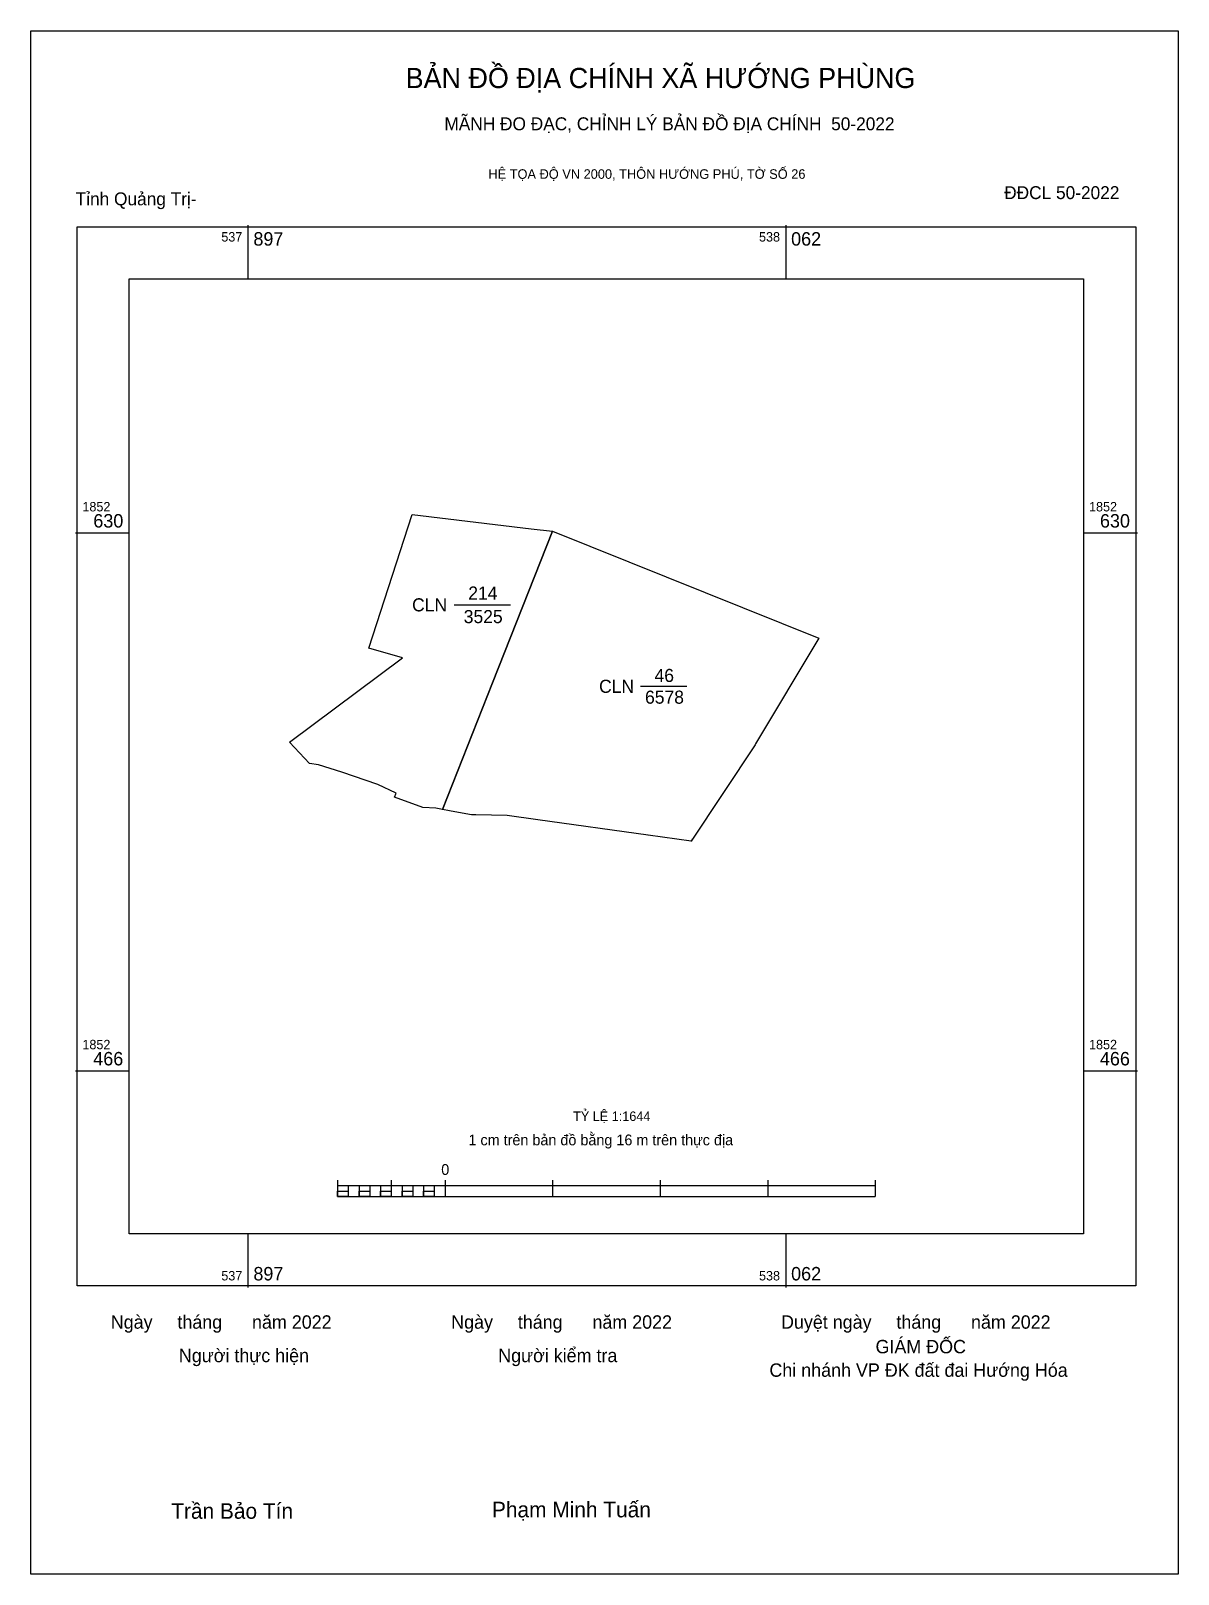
# Model space of a CAD drawing. Extents: x 537831 to 538182, y 1852313 to 1852784.
import ezdxf

# ---------------------------------------------------------------- set-up
doc = ezdxf.new("R2010")
doc.units = 0
for name, color, linetype in [('Level 10', 7, 'Continuous'), ('Level 13', 7, 'Continuous'), ('Level 15', 7, 'Continuous'), ('Level 27', 7, 'Continuous'), ('Level 49', 7, 'Continuous'), ('Level 6', 7, 'Continuous'), ('Level 62', 7, 'Continuous'), ('Level 63', 7, 'Continuous'), ('Level 9', 7, 'Continuous')]:
    doc.layers.add(name, color=color, linetype=linetype)

msp = doc.modelspace()

# ---------------------------------------------------------------- linework, layer by layer
at = {"layer": 'Level 10'}
for points in [[(537934.69, 1852595.73), (537947.9, 1852636.58), (537984.3, 1852632.26), (537990.86, 1852631.48), (537972.53, 1852585.17), (537957.18, 1852546.46), (537955.15, 1852546.83), (537951.16, 1852547.01), (537942.57, 1852550.22), (537943.02, 1852551.38), (537937.48, 1852554.06), (537926.41, 1852557.88), (537919.34, 1852560.06), (537916.53, 1852560.48), (537910.39, 1852567.01), (537945.01, 1852592.85)], [(537990.86, 1852631.48), (538072.29, 1852598.81), (538052.99, 1852566.48), (538052.84, 1852566.22), (538033.24, 1852536.71), (538020.11, 1852538.55), (538020.09, 1852538.55), (537986.34, 1852543.29), (537976.99, 1852544.59), (537967.46, 1852544.8), (537966.04, 1852544.83), (537963.24, 1852545.34), (537959.33, 1852546.06), (537957.18, 1852546.46), (537972.53, 1852585.17)]]:
    msp.add_lwpolyline(points, close=True, dxfattribs=at)
at = {"layer": 'Level 15'}
msp.add_lwpolyline([(537831.34, 1852784.48), (538182.19, 1852784.48), (538182.19, 1852312.67), (537831.34, 1852312.67)], close=True, dxfattribs=at)
at = {"layer": 'Level 27'}
for p, q in [((537990.86, 1852631.48), (537990.84, 1852631.48)), ((537990.86, 1852631.48), (537990.87, 1852631.49)), ((538072.29, 1852598.81), (538072.3, 1852598.83)), ((537957.18, 1852546.46), (537957.17, 1852546.46)), ((538020.11, 1852538.55), (538020.11, 1852538.53)), ((538033.24, 1852536.71), (538033.23, 1852536.7))]:
    msp.add_line(p, q, dxfattribs=at)
at = {"layer": 'Level 49'}
msp.add_line((538033.6, 1852537.39), (538033.24, 1852536.71), dxfattribs=at)
at = {"layer": 'Level 62'}
msp.add_lwpolyline([(537861.38, 1852708.66), (538153.29, 1852708.66), (538153.29, 1852416.75), (537861.38, 1852416.75)], close=True, dxfattribs=at)
at = {"layer": 'Level 63'}
for p, q in [((537897.74, 1852725.1), (537897.74, 1852708.66)), ((538062.19, 1852725.1), (538062.19, 1852708.66)), ((537844.94, 1852631), (537861.38, 1852631)), ((538153.29, 1852631), (538169.74, 1852631)), ((537844.94, 1852466.55), (537861.38, 1852466.55)), ((538153.29, 1852466.55), (538169.74, 1852466.55)), ((537925.12, 1852433.08), (537925.12, 1852428.15)), ((537925.12, 1852431.44), (538089.56, 1852431.44)), ((537928.4, 1852431.44), (537928.4, 1852428.15)), ((537931.69, 1852431.44), (537931.69, 1852428.15)), ((537934.98, 1852431.44), (537934.98, 1852428.15)), ((537938.27, 1852431.44), (537938.27, 1852428.15)), ((537941.56, 1852433.08), (537941.56, 1852428.15)), ((537941.56, 1852431.44), (537941.56, 1852428.15)), ((537944.85, 1852431.44), (537944.85, 1852428.15)), ((537948.14, 1852431.44), (537948.14, 1852428.15)), ((537951.43, 1852431.44), (537951.43, 1852428.15)), ((537954.72, 1852431.44), (537954.72, 1852428.15)), ((537958, 1852433.08), (537958, 1852428.15)), ((537958, 1852431.44), (537958, 1852428.15)), ((537990.89, 1852433.08), (537990.89, 1852428.15)), ((538023.78, 1852433.08), (538023.78, 1852428.15)), ((538056.67, 1852433.08), (538056.67, 1852428.15)), ((538089.56, 1852433.08), (538089.56, 1852428.15)), ((537925.12, 1852428.15), (538089.56, 1852428.15)), ((537897.74, 1852416.75), (537897.74, 1852400.3)), ((538062.19, 1852416.75), (538062.19, 1852400.3))]:
    msp.add_line(p, q, dxfattribs=at)
for points in [[(537845.45, 1852724.59), (538169.22, 1852724.59), (538169.22, 1852400.82), (537845.45, 1852400.82)], [(537925.12, 1852429.8), (537928.4, 1852429.8), (537928.4, 1852428.15), (537925.12, 1852428.15)], [(537925.12, 1852429.8), (537928.4, 1852429.8), (537928.4, 1852428.15), (537925.12, 1852428.15)], [(537931.69, 1852429.8), (537934.98, 1852429.8), (537934.98, 1852428.15), (537931.69, 1852428.15)], [(537938.27, 1852429.8), (537941.56, 1852429.8), (537941.56, 1852428.15), (537938.27, 1852428.15)], [(537944.85, 1852429.8), (537948.14, 1852429.8), (537948.14, 1852428.15), (537944.85, 1852428.15)], [(537951.43, 1852429.8), (537954.72, 1852429.8), (537954.72, 1852428.15), (537951.43, 1852428.15)]]:
    msp.add_lwpolyline(points, close=True, dxfattribs=at)
at = {"layer": 'Level 9'}
for p, q in [((537960.84, 1852609.01), (537978.02, 1852609.01)), ((538017.81, 1852584.1), (538031.99, 1852584.1))]:
    msp.add_line(p, q, dxfattribs=at)

# ---------------------------------------------------------------- texts
at = {"layer": 'Level 13'}
for s, p in [('214', (537965.1, 1852610.61)), ('CLN', (537947.92, 1852607.01)), ('3525', (537963.72, 1852603.41)), ('CLN', (538005.1, 1852582.1)), ('46', (538022.06, 1852585.42)), ('6578', (538019.16, 1852578.78))]:
    msp.add_text(s, height=4, dxfattribs=at).set_placement(p)
at = {"layer": 'Level 6'}
msp.add_text('TỶ LỆ 1:1644', height=2.8908, dxfattribs=at).set_placement((537997.16, 1852451.22))
at = {"layer": 'Level 63'}
for s, height, p in [('BẢN ĐỒ ĐỊA CHÍNH XÃ HƯỚNG PHÙNG', 6.1563, (537945.95, 1852767)), ('MÃNH ĐO ĐẠC, CHỈNH LÝ BẢN ĐỒ ĐỊA CHÍNH  50-2022', 3.9503, (537957.8, 1852754.1)), ('HỆ TỌA ĐỘ VN 2000, THÔN HƯỚNG PHÚ, TỜ SỐ 26', 2.9242, (537971.26, 1852739.25)), ('537', 2.878, (537889.58, 1852720.07)), ('897', 4.111, (537899.39, 1852718.83)), ('538', 2.878, (538054.02, 1852720.07)), ('062', 4.111, (538063.83, 1852718.83)), ('1852', 2.878, (537847.1, 1852637.57)), ('1852', 2.878, (538154.94, 1852637.57)), ('630', 4.111, (537850.44, 1852632.64)), ('630', 4.111, (538158.28, 1852632.64)), ('D', 0.0165, (538009.11, 1852540.09)), ('1852', 2.878, (537847.1, 1852473.13)), ('466', 4.111, (537850.42, 1852468.2)), ('1852', 2.878, (538154.94, 1852473.13)), ('466', 4.111, (538158.26, 1852468.2)), ('1 cm trên bản đồ bằng 16 m trên thực địa', 3.2889, (537965.17, 1852443.77)), ('0', 3.29, (537956.84, 1852434.73)), ('897', 4.111, (537899.39, 1852402.46)), ('062', 4.111, (538063.83, 1852402.46)), ('537', 2.878, (537889.58, 1852402.46)), ('538', 2.878, (538054.02, 1852402.46)), ('Ngày     tháng      năm 2022', 4.0919, (537855.78, 1852387.7)), ('Ngày     tháng      năm 2022', 4.0919, (537959.88, 1852387.7)), ('Duyệt ngày     tháng      năm 2022', 4.0919, (538060.75, 1852387.7)), ('GIÁM ĐỐC', 4.092, (538089.65, 1852380.18)), ('Người thực hiện', 4.0919, (537876.6, 1852377.47)), ('Người kiểm tra', 4.0919, (537974.26, 1852377.47)), ('Chi nhánh VP ĐK đất đai Hướng Hóa', 4.0919, (538057.2, 1852373)), ('Phạm Minh Tuấn', 4.7728, (537972.35, 1852330.02)), ('Trần Bảo Tín', 4.7728, (537874.27, 1852329.59))]:
    msp.add_text(s, height=height, dxfattribs=at).set_placement(p)
at = {"layer": 'Level 9'}
for s, p in [('ĐĐCL 50-2022', (538128.99, 1852733.05)), ('Tỉnh Quảng Trị-', (537845.03, 1852731.15))]:
    msp.add_text(s, height=3.9503, dxfattribs=at).set_placement(p)

doc.saveas('drawing.dxf')
